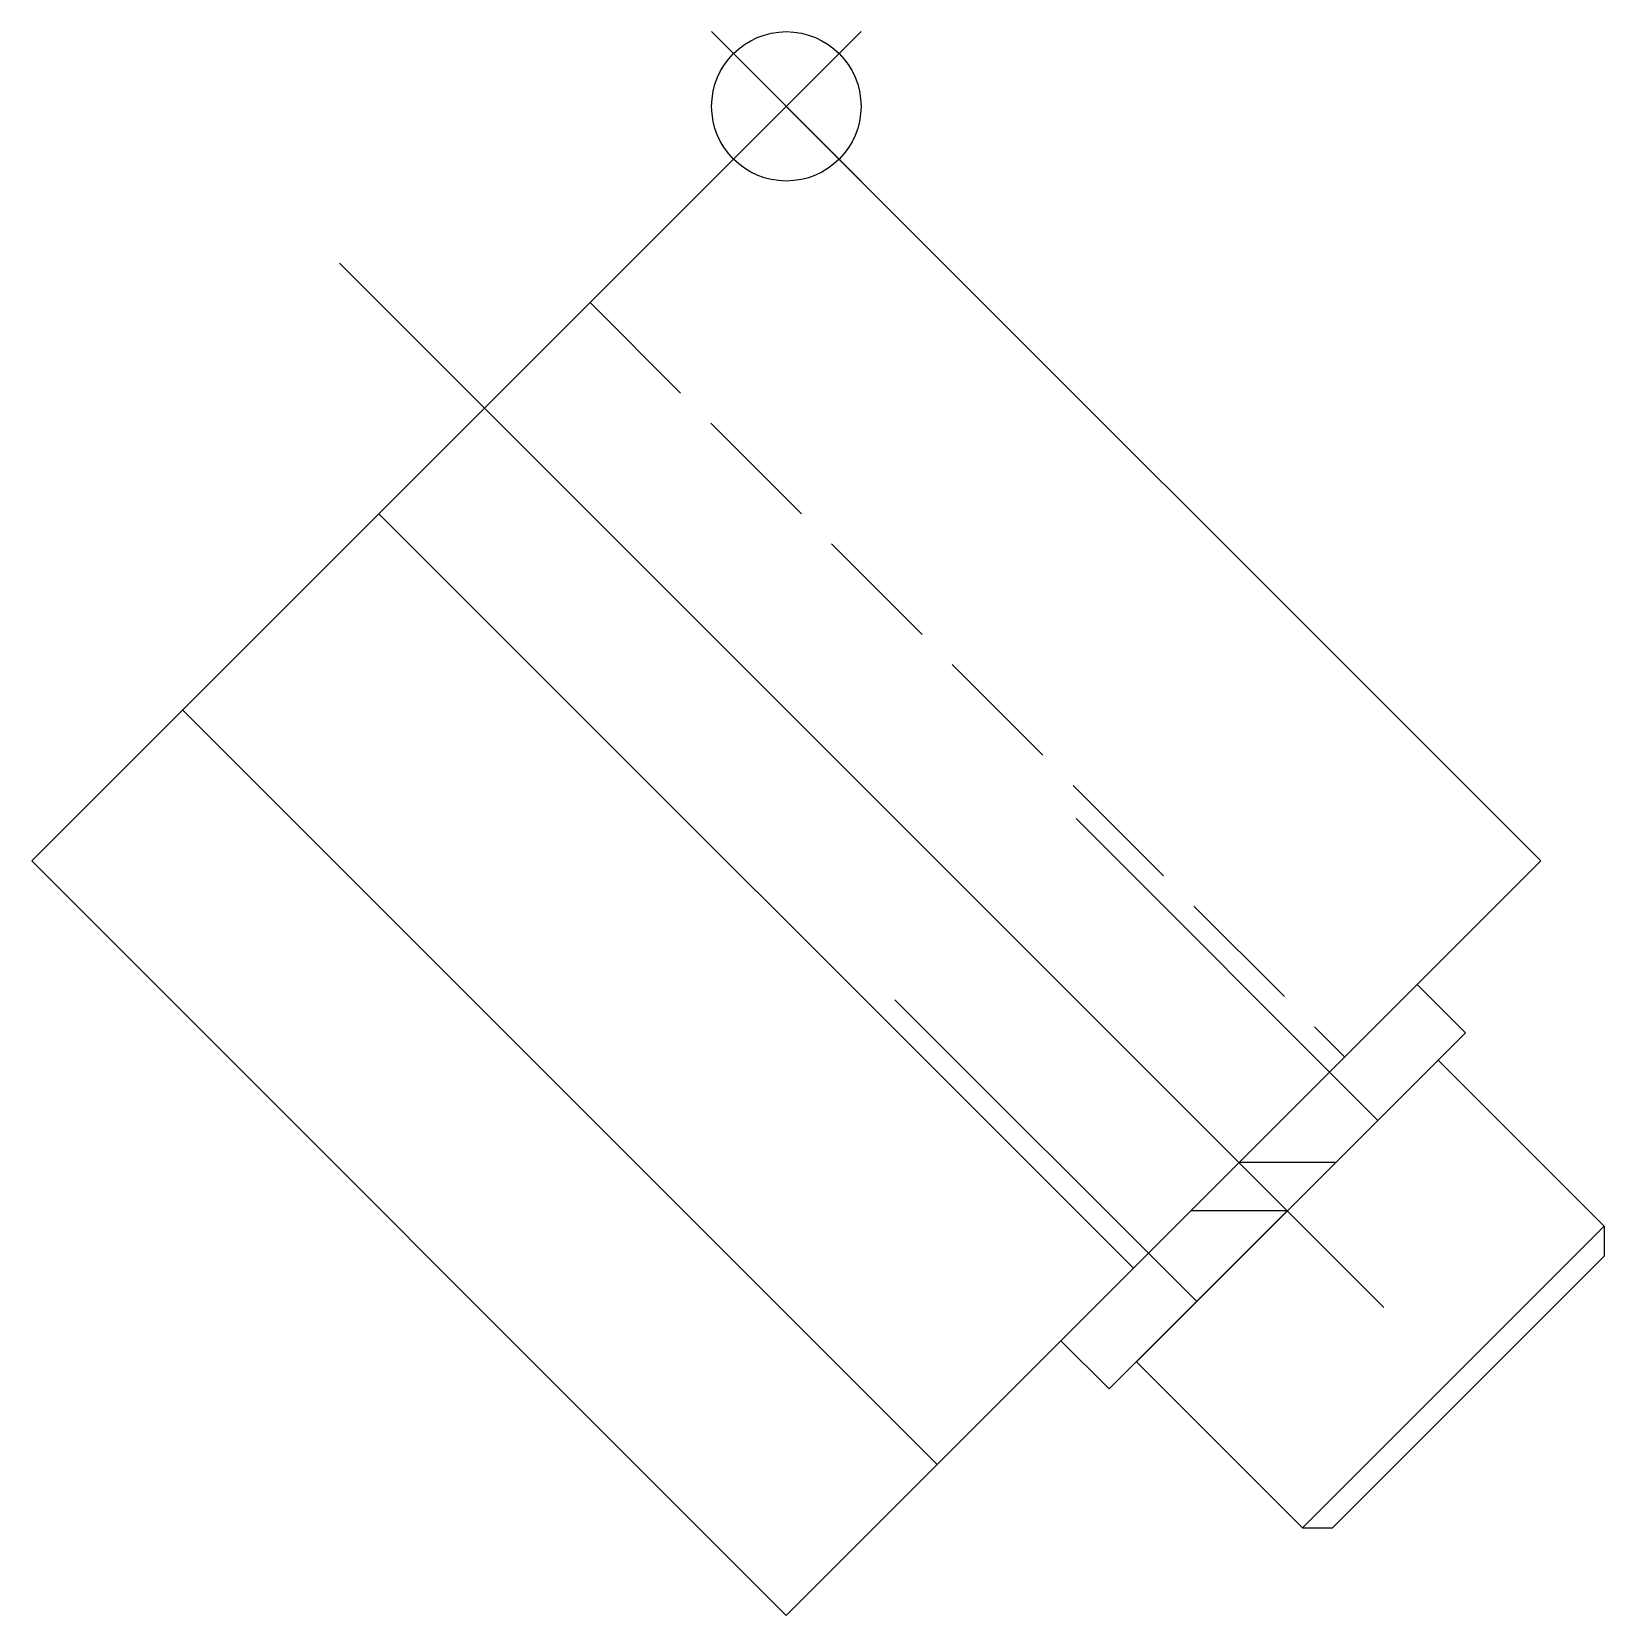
# Model space of a CAD drawing. Extents: x 545.6 to 582.5, y 706.2 to 743.3.
import ezdxf

# ---------------------------------------------------------------- set-up
doc = ezdxf.new("R2010")
doc.units = 0
doc.header["$MEASUREMENT"] = 0
doc.linetypes.add('DASHED', pattern=[4, 3, -1])
doc.layers.get('0').update_dxf_attribs({"linetype": 'CONTINUOUS'})
doc.layers.add('$PARTREF_BOM', color=7, linetype='CONTINUOUS')
doc.styles.get("Standard").update_dxf_attribs({"font": 'txt.shx', "bigfont": 'chineset.shx'})

# ---------------------------------------------------------------- blocks, each defined once
blk = doc.blocks.new('PARTREF')
at = {"layer": '$PARTREF_BOM', "color": 2}
for p, q in [((-1.75, -1.75), (1.75, 1.75)), ((-1.75, 1.75), (1.75, -1.75))]:
    blk.add_line(p, q, dxfattribs=at)
blk.add_circle((0, 0), 1.75, dxfattribs=at)
at = {"layer": '$PARTREF_BOM', "color": 2, "flags": 1}
for tag, p in [('TAG5', (-16.086, -4.95)), ('TAG10', (-5.651, -4.998)), ('TAG15', (5.594, -4.742)), ('TAG14', (5.594, -8.742)), ('TAG4', (-16.086, -8.95)), ('TAG9', (-5.651, -8.998)), ('TAG13', (5.594, -12.742)), ('TAG3', (-16.086, -12.95)), ('TAG8', (-5.651, -12.998)), ('TAG2', (-16.086, -16.95)), ('TAG12', (5.594, -16.742)), ('TAG7', (-5.651, -16.998)), ('TAG1', (-16.086, -20.95)), ('TAG6', (-5.651, -20.998)), ('TAG11', (5.594, -20.742))]:
    blk.add_attdef(tag, p, '', height=2.5, dxfattribs=at)

msp = doc.modelspace()

# ---------------------------------------------------------------- linework, layer by layer
at = {"color": 7, "linetype": 'CONTINUOUS'}
for p, q in [((563.328, 741.566), (545.65, 723.888)), ((563.328, 741.566), (581.005, 723.888)), ((552.863, 737.888), (577.328, 713.423)), ((553.782, 732.02), (571.459, 714.342)), ((549.185, 727.424), (566.863, 709.746)), ((577.187, 717.807), (570.116, 724.878)), ((545.65, 723.888), (563.328, 706.21)), ((581.005, 723.888), (563.328, 706.21)), ((578.106, 720.989), (569.762, 712.645)), ((578.106, 720.989), (579.237, 719.858)), ((572.944, 713.564), (565.873, 720.635)), ((579.237, 719.858), (570.894, 711.514)), ((571.53, 712.15), (578.601, 719.221)), ((578.601, 719.221), (582.49, 715.332)), ((576.197, 716.817), (573.934, 716.817)), ((575.066, 715.686), (572.803, 715.686)), ((575.419, 708.261), (582.49, 715.332)), ((582.49, 715.332), (582.49, 714.625)), ((576.126, 708.261), (582.49, 714.625)), ((569.762, 712.645), (570.894, 711.514)), ((571.53, 712.15), (575.419, 708.261)), ((575.419, 708.261), (576.126, 708.261))]:
    msp.add_line(p, q, dxfattribs=at)
at = {"color": 3, "linetype": 'DASHED'}
msp.add_line((558.731, 736.97), (576.409, 719.292), dxfattribs=at)

# ---------------------------------------------------------------- block references
at = {"color": 7}
msp.add_blockref('PARTREF', (563.328, 741.566), dxfattribs=at)

doc.saveas('drawing.dxf')
